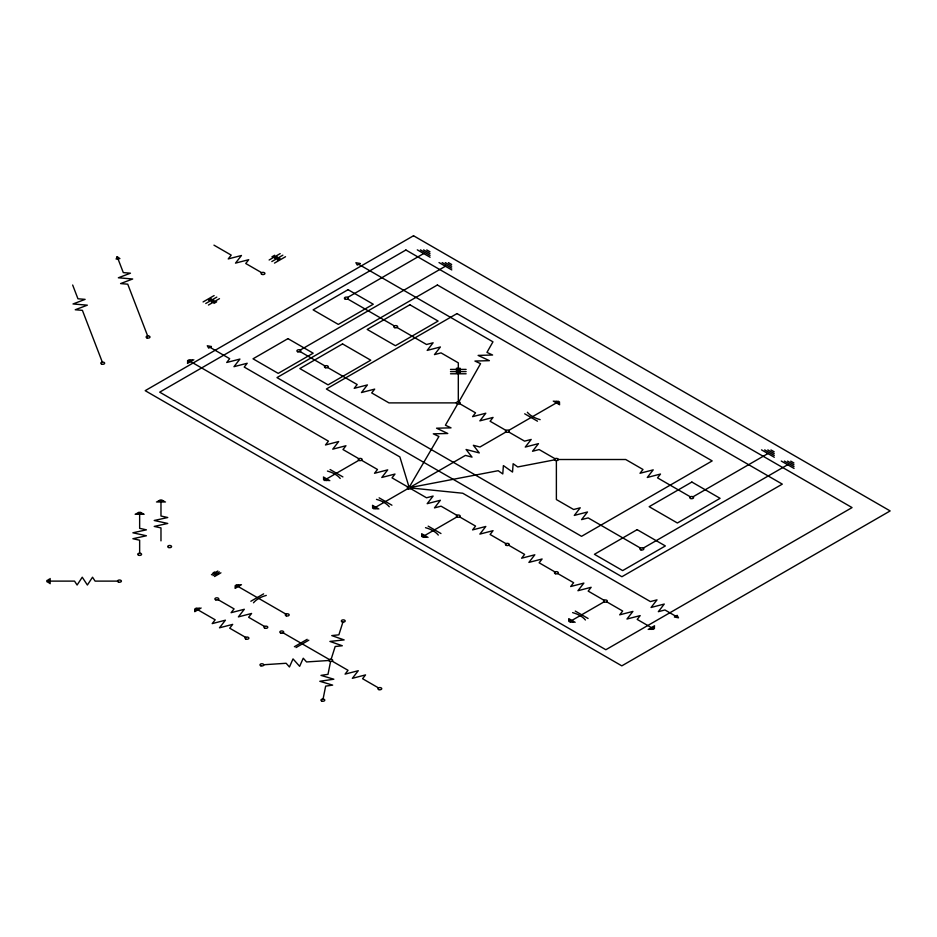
<?xml version="1.0" encoding="UTF-8"?>
<svg xmlns="http://www.w3.org/2000/svg" width="937" height="937" viewBox="0 0 937 937"><rect width="100%" height="100%" fill="white"/><g stroke="black" fill="none" stroke-linecap="round" stroke-linejoin="round"><path stroke-width="1.41" d="M323.078 699.025L325.643 686.142L332.658 685.123L319.81 681.281L333.841 679.22L320.981 675.378L327.997 674.347L330.574 661.463M331.136 659.261L335.177 646.507L342.298 645.757L329.906 641.423L344.148 639.912L331.757 635.591L338.878 634.829L342.919 622.074M458.907 401.832L480.564 363.673L474.93 361.05L489.395 360.663L478.128 355.404L492.593 355.018L486.959 352.394L492.956 341.829L358.625 264.281M409.539 486.713L438.914 436.478L433.304 433.831L447.769 433.491L436.56 428.197L451.025 427.858L445.415 425.211L457.701 403.941M271.941 256.843L274.693 255.251M269.13 260.006L280.175 253.634M274.611 258.389L277.375 256.797M271.812 261.552L282.857 255.18M203.083 301.948L214.128 295.577M277.293 259.936L280.046 258.343M208.564 300.332L211.329 298.739M274.482 263.098L285.527 256.726M205.765 303.494L216.798 297.123M211.235 301.878L213.999 300.285M208.436 305.04L219.481 298.657M213.917 303.424L216.681 301.831M187.517 360.71L189.11 359.796M187.494 361.623L190.691 359.773M187.47 362.525L192.261 359.761M187.447 363.439L193.83 359.749M347.697 297.416L423.7 253.54M300.203 350.075L445.403 266.249M326.685 478.877L334.942 474.11M336.488 473.22L358.871 460.301M213.062 572.894L214.667 571.968M211.446 574.721L217.841 571.031M214.62 573.784L216.213 572.858M212.992 575.623L219.387 571.921M216.166 574.686L217.771 573.76M214.55 576.513L220.933 572.823M194.802 608.956L196.395 608.031M235.175 585.648L236.768 584.735M194.779 609.87L197.976 608.019M235.152 586.562L238.338 584.711M194.755 610.772L199.546 608.008M235.117 587.476L239.919 584.7M194.732 611.685L201.127 607.996M235.093 588.377L241.488 584.688M375.725 507.186L383.983 502.419M385.529 501.529L407.911 488.61M410.64 487.029L465.42 455.405L472.025 457.115L466.087 449.491L479.287 452.922L473.361 445.298L479.967 447.008L505.98 431.98M508.709 430.411L531.092 417.492M532.638 416.59L556.379 402.887M250.847 601.249L263.625 593.871M424.766 535.495L433.011 530.74M434.569 529.838L456.951 516.919M294.382 646.717L307.172 639.339M296.01 647.572L308.8 640.194M693.04 496.797L767.918 453.555M643.25 548.122L787.677 464.74M571.875 620.435L580.132 615.668M581.678 614.777L604.06 601.859M648.205 629.453L654.588 625.764M649.774 629.441L654.565 626.677M651.344 629.43L654.541 627.579M652.925 629.418L654.518 628.493M411.038 487.381L498.203 470.702L502.782 473.946L503.38 465.595L512.539 472.061L513.136 463.71L517.716 466.954L554.552 459.856M263.801 664.743L286.125 663.279L289.439 666.992L293.023 658.898L299.653 666.324L303.237 658.231L306.563 661.944L328.875 660.491M456.354 368.311L460.266 368.311M450.498 369.401L466.122 369.401M456.354 370.502L460.266 370.502M450.498 371.591L466.122 371.591M456.354 372.68L460.266 372.68M450.498 373.781L466.122 373.781M456.378 402.887L388.96 402.887L371.708 392.931L374.683 389.113L361.471 392.544L367.409 384.92L354.209 388.34L357.173 384.533L327.716 367.527M558.311 459.505A1.933 1.113 0 0 0 555.418 458.544A1.933 1.113 0 0 0 555.418 460.477A1.933 1.113 0 0 0 558.311 459.505L625.729 459.505L642.981 469.472L640.018 473.279L653.218 469.859L647.28 477.472L660.491 474.052L657.528 477.858L690.311 496.797M159.852 500.053L162.113 500.053M158.716 500.686L163.237 500.686M157.592 501.318L164.373 501.318M156.456 501.951L165.498 501.951M138.524 512.363L140.784 512.363M137.388 512.996L141.909 512.996M136.263 513.628L143.045 513.628M135.127 514.261L144.169 514.261M50.141 581.116L74.527 581.116L77.103 585.028L82.245 577.215L87.387 585.028L92.529 577.215L95.094 581.116L117.558 581.116M411.167 488.013L462.749 493.237L650.395 601.577L657.001 599.867L651.063 607.481L664.263 604.06L658.336 611.685L664.942 609.975L675.764 616.218M408.591 488.868L408.345 488.798A1.933 1.113 0 0 1 408.309 486.853A1.933 1.113 0 0 1 411.202 487.826A1.933 1.113 0 0 1 408.298 488.786M426.757 249.933L429.954 251.772M448.448 262.641L451.646 264.48M790.723 461.133L793.92 462.983M770.975 449.947L774.173 451.798M423.606 249.898L430.001 253.587M445.298 262.606L451.693 266.295M787.584 461.109L793.967 464.799M767.825 449.924L774.22 453.613M420.455 249.874L430.048 255.414M442.159 262.583L451.739 268.123M784.433 461.086L794.026 466.614M764.674 449.901L774.267 455.429M417.305 249.839L430.095 257.23M439.008 262.559L451.798 269.938M781.282 461.051L794.072 468.441M761.523 449.865L774.313 457.256M557.983 401.13L559.588 402.055M556.414 401.118L559.612 402.957M554.833 401.095L559.635 403.87M553.263 401.083L559.658 404.772M347.697 298.985L394.336 325.912M397.065 327.493L426.522 344.5L433.117 342.778L427.19 350.403L440.39 346.983L434.463 354.608L441.058 352.886L458.31 362.853L458.31 368.311M524.697 413.803L537.487 421.181M213.964 245.154L231.205 255.11L228.241 258.928L241.453 255.496L235.515 263.121L248.715 259.701L245.752 263.508L261.634 272.679M459.669 403.671L475.551 412.842L472.588 416.66L485.799 413.229L479.861 420.854L493.061 417.433L490.098 421.24L505.98 430.411M508.709 431.98L524.591 441.151L531.197 439.441L525.259 447.066L538.47 443.646L532.532 451.259L539.138 449.549L555.02 458.72M300.203 351.644L324.987 365.957M640.521 548.122L588.178 517.903L581.572 519.613L587.499 511.989L574.299 515.42L580.237 507.795L573.631 509.505L556.379 499.55L556.379 460.617M210.017 347.334L229.682 358.684L226.719 362.49L239.919 359.07L233.981 366.683L247.192 363.263L244.229 367.07L399.888 456.951L408.942 486.725M190.644 361.6L328.442 441.151L325.479 444.97L338.679 441.538L332.752 449.163L345.952 445.743L342.989 449.549L358.871 458.72M361.6 460.301L377.482 469.472L374.519 473.279L387.719 469.859L381.792 477.472L394.992 474.052L392.029 477.858L407.911 487.029M410.64 488.61L426.522 497.781L433.117 496.071L427.19 503.684L440.39 500.264L434.463 507.889L441.058 506.179L456.951 515.35M459.669 516.919L475.551 526.09L472.588 529.897L485.799 526.477L479.861 534.102L493.061 530.67L490.098 534.488L505.98 543.659M508.709 545.229L524.591 554.399L521.628 558.218L534.828 554.786L528.901 562.411L542.101 558.991L539.138 562.797L555.02 571.968M557.749 573.538L573.631 582.709L570.668 586.527L583.868 583.095L577.942 590.72L591.142 587.3L588.178 591.106L604.06 600.277M606.789 601.859L622.672 611.029L619.697 614.836L632.908 611.416L626.97 619.029L640.182 615.609L637.207 619.416L651.391 627.614M330.093 469.531L342.883 476.91M379.134 497.84L391.924 505.219M428.174 526.149L440.964 533.528M575.283 611.088L588.073 618.467M323.417 476.992L329.812 480.681M372.446 505.301L378.841 508.99M421.638 533.703L428.033 537.393M568.759 618.631L575.154 622.32M323.441 477.893L328.231 480.669M372.481 506.203L377.271 508.978M421.673 534.605L426.464 537.381M568.782 619.544L573.573 622.309M323.464 478.807L326.662 480.646M372.504 507.116L375.702 508.967M421.697 535.519L424.894 537.358M568.806 620.446L572.003 622.297M323.488 479.709L325.08 480.634M372.528 508.03L374.121 508.943M421.72 536.421L423.313 537.346M568.829 621.36L570.422 622.285M238.221 586.574L257.242 597.56M258.788 598.45L285.89 614.098M283.115 632.838L300.777 643.028M302.323 643.93L329.426 659.578M332.155 661.147L348.037 670.318L345.074 674.125L358.274 670.705L352.347 678.329L365.547 674.909L362.584 678.716L378.466 687.887M218.192 599.715L234.074 608.886L231.111 612.693L244.311 609.273L238.385 616.897L251.584 613.466L248.621 617.284L264.503 626.455M197.93 609.846L215.17 619.802L212.207 623.609L225.407 620.189L219.481 627.813L232.681 624.382L229.717 628.2L245.599 637.359M118.003 258.846L123.297 272.597L130.454 273.194L118.355 277.785L132.679 278.992L120.592 283.583L127.748 284.18L147.648 335.926M72.664 285.024L77.947 298.774L85.115 299.371L73.016 303.963L87.34 305.169L75.241 309.76L82.409 310.358L102.309 362.115M458.31 373.781L458.31 401.774M160.977 501.951L160.977 516.029L167.746 517.517L154.218 520.48L167.746 523.455L154.218 526.418L160.977 527.906L160.977 540.872M139.648 514.261L139.648 528.339L146.418 529.827L132.89 532.79L146.418 535.765L132.89 538.728L139.648 540.216L139.648 553.181M50.141 578.504L50.141 583.728M49.04 579.16L49.04 583.072M47.951 579.816L47.951 582.427M46.85 580.46L46.85 581.772M572.624 612.622A26.88 15.519 0 0 1 585.414 620.001M425.515 527.683A26.88 15.519 0 0 1 438.305 535.062M376.475 499.374A26.88 15.519 0 0 1 389.265 506.753M327.435 471.065A26.88 15.519 0 0 1 340.225 478.444M253.494 602.784A26.892 15.531 0 0 1 266.284 595.405M540.145 419.647A26.88 15.519 0 0 1 527.355 412.268M117.172 256.668L116.118 259.08L119.889 258.6L117.172 256.668M211.387 346.538L208.658 348.119L207.3 345.753L211.387 346.538M359.995 263.496L357.266 265.066L355.908 262.711L359.995 263.496M413.522 235.749L145.188 390.67L621.817 665.856L890.15 510.934L413.522 235.749M405.908 250.003L159.688 392.158L605.841 649.739L852.061 507.585L405.908 250.003M348.06 289.685L313.11 309.866L338.304 324.413L373.266 304.232L348.06 289.685M287.964 338.632L253.013 358.812L278.207 373.371L313.169 353.19L287.964 338.632M437.392 284.989L276.977 377.599L621.899 576.735L782.301 484.124L437.392 284.989M409.891 304.771L367.187 329.426L395.414 345.718L438.118 321.063L409.891 304.771M342.544 343.914L299.84 368.569L328.055 384.861L370.759 360.206L342.544 343.914M456.998 313.59L326.369 389.007L581.549 536.327L712.179 460.91L456.998 313.59M691.869 482.04L649.165 506.694L677.392 522.998L720.096 498.332L691.869 482.04M637.137 529.651L594.433 554.306L622.66 570.598L665.364 545.943L637.137 529.651M677.123 615.433L674.394 617.014L678.493 617.799L677.123 615.433M604.342 601.987A1.933 1.113 0 0 0 607.34 601.144A1.933 1.113 0 0 0 604.576 600.067A1.933 1.113 0 0 0 604.342 601.987M640.92 549.878A1.933 1.113 0 0 0 643.813 548.918A1.933 1.113 0 0 0 640.92 547.946A1.933 1.113 0 0 0 640.92 549.878M690.71 498.543A1.933 1.113 0 0 0 693.603 497.582A1.933 1.113 0 0 0 690.71 496.622A1.933 1.113 0 0 0 690.71 498.543M345.203 299.102A1.933 1.113 0 0 0 348.259 298.317A1.933 1.113 0 0 0 345.554 297.181A1.933 1.113 0 0 0 345.203 299.102M297.708 351.762A1.933 1.113 0 0 0 300.765 350.977A1.933 1.113 0 0 0 298.06 349.841A1.933 1.113 0 0 0 297.708 351.762M325.385 367.702A1.933 1.113 0 0 0 328.278 366.742A1.933 1.113 0 0 0 325.385 365.781A1.933 1.113 0 0 0 325.385 367.702M394.735 327.669A1.933 1.113 0 0 0 397.628 326.697A1.933 1.113 0 0 0 394.735 325.736A1.933 1.113 0 0 0 394.735 327.669M378.864 689.632A1.933 1.113 0 0 0 381.757 688.672A1.933 1.113 0 0 0 378.864 687.711A1.933 1.113 0 0 0 378.864 689.632M329.719 661.288A1.933 1.113 0 0 0 332.717 660.444A1.933 1.113 0 0 0 329.953 659.355A1.933 1.113 0 0 0 329.719 661.288M280.795 633.014A1.933 1.113 0 0 0 283.688 632.053A1.933 1.113 0 0 0 280.795 631.081A1.933 1.113 0 0 0 280.795 633.014M342.239 621.922A1.933 1.113 0 0 0 345.191 621.02A1.933 1.113 0 0 0 342.368 619.989A1.933 1.113 0 0 0 342.239 621.922M321.824 701.075A1.933 1.113 0 0 0 324.788 700.185A1.933 1.113 0 0 0 321.965 699.154A1.933 1.113 0 0 0 321.824 701.075M260.873 665.809A1.933 1.113 0 0 0 263.812 664.895A1.933 1.113 0 0 0 260.966 663.888A1.933 1.113 0 0 0 260.873 665.809M215.744 599.856A1.933 1.113 0 0 0 218.754 599.012A1.933 1.113 0 0 0 215.978 597.923A1.933 1.113 0 0 0 215.744 599.856M264.902 628.2A1.933 1.113 0 0 0 267.795 627.24A1.933 1.113 0 0 0 264.902 626.279A1.933 1.113 0 0 0 264.902 628.2M286.289 615.855A1.933 1.113 0 0 0 289.182 614.895A1.933 1.113 0 0 0 286.289 613.922A1.933 1.113 0 0 0 286.289 615.855M245.881 639.069A1.933 1.113 0 0 0 248.891 638.226A1.933 1.113 0 0 0 246.126 637.148A1.933 1.113 0 0 0 245.881 639.069M138.688 555.266A1.933 1.113 0 0 0 141.581 554.294A1.933 1.113 0 0 0 138.688 553.334A1.933 1.113 0 0 0 138.688 555.266M118.519 582.076A1.933 1.113 0 0 0 121.412 581.116A1.933 1.113 0 0 0 118.519 580.155A1.933 1.113 0 0 0 118.519 582.076M168.578 547.501A1.933 1.113 0 0 0 171.576 546.658A1.933 1.113 0 0 0 168.812 545.58A1.933 1.113 0 0 0 168.578 547.501M457.35 403.847A1.933 1.113 0 0 0 460.243 402.887A1.933 1.113 0 0 0 457.35 401.926A1.933 1.113 0 0 0 457.35 403.847M359.269 460.477A1.933 1.113 0 0 0 362.162 459.505A1.933 1.113 0 0 0 359.269 458.544A1.933 1.113 0 0 0 359.269 460.477M261.915 274.389A1.933 1.113 0 0 0 264.925 273.545A1.933 1.113 0 0 0 262.161 272.468A1.933 1.113 0 0 0 261.915 274.389M146.992 337.941A1.933 1.113 0 0 0 149.99 337.097A1.933 1.113 0 0 0 147.214 336.02A1.933 1.113 0 0 0 146.992 337.941M101.653 364.118A1.933 1.113 0 0 0 104.651 363.275A1.933 1.113 0 0 0 101.875 362.197A1.933 1.113 0 0 0 101.653 364.118M506.378 432.168A1.933 1.113 0 0 0 509.271 431.196A1.933 1.113 0 0 0 506.378 430.235A1.933 1.113 0 0 0 506.378 432.168M555.418 573.725A1.933 1.113 0 0 0 558.311 572.753A1.933 1.113 0 0 0 555.418 571.793A1.933 1.113 0 0 0 555.418 573.725M506.378 545.404A1.933 1.113 0 0 0 509.271 544.444A1.933 1.113 0 0 0 506.378 543.483A1.933 1.113 0 0 0 506.378 545.404M457.35 517.095A1.933 1.113 0 0 0 460.243 516.135A1.933 1.113 0 0 0 457.35 515.163A1.933 1.113 0 0 0 457.35 517.095"/></g></svg>
